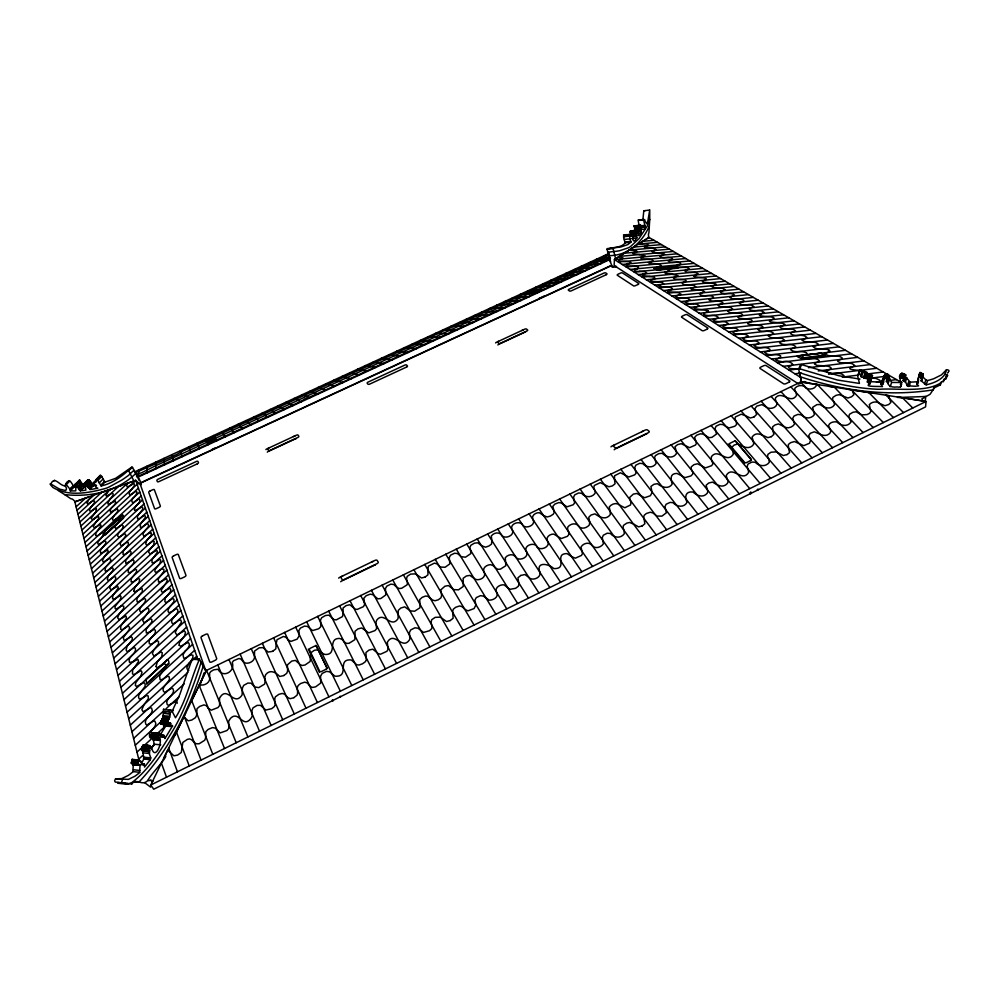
<?xml version="1.0" encoding="UTF-8"?>
<svg xmlns="http://www.w3.org/2000/svg" width="999" height="999" viewBox="0 0 999 999"><rect width="100%" height="100%" fill="white"/><g stroke="black" fill="none" stroke-linecap="round" stroke-linejoin="round"><path stroke-width="1.5" d="M151.224 748.825L154.158 744.205L152.997 737.749M141.533 763.81L144.393 764.272L144.53 767.07L150.35 759.677L150.749 757.891L149.45 754.02L149.763 749.987L149.063 751.573L142.407 750.923L141.421 749.799A1.723 1.136 -80.4 0 1 141.696 748.813C141.458 742.232 151.124 744.642 152.148 749.587C155.582 759.565 163.012 742.382 159.365 736.837C159.403 740.721 151.199 739.347 151.011 735.601C152.934 733.691 157.954 737.337 158.641 733.815C159.977 732.404 161.413 735.077 161.676 736.238C163.349 739.198 163.586 734.165 164.298 736.001A16.309 10.677 -80.9 0 1 164.785 737.911L164.897 738.611L172.515 725.998L171.766 725.162L170.167 726.46L163.574 725.886L163.511 723.626M147.153 472.902L147.19 466.058M633.441 236.288L636.688 236.001L636.363 233.279L630.831 233.916L630.381 231.194L636.7 230.095L638.861 235.801L641.333 232.829L640.684 228.821L634.877 229.37L634.203 225.762L638.199 225.924M641.183 227.347C650.649 226.249 640.172 233.791 640.834 225.237C638.723 224.163 640.172 228.209 640.684 228.821M105.12 535.127L123.589 518.069M636.688 236.001L636.375 236.588A10.902 4.196 84.7 0 0 636.85 237.637C633.378 244.555 632.367 239.435 633.091 235.989C629.894 235.926 619.717 230.27 625.312 242.807C620.916 248.414 611.725 246.815 607.067 249.488L610.651 261.863M629.033 234.365L630.893 242.183L627.809 244.605L620.816 246.99L607.255 248.614M644.592 211.351L643.793 210.777L642.919 219.643M607.842 252.173L615.022 251.423A312.25 119.967 80.3 0 0 620.004 250.612L628.396 247.777A84.927 33.304 83.6 0 0 630.406 246.653L639.01 238.649L647.215 226.149L649.737 219.405L649.75 209.79L647.951 220.604A46.741 17.994 84 0 1 646.877 223.826L643.756 219.418L643.893 221.204A2.16 0.824 84.6 0 0 643.993 221.691L645.242 226.823M163.237 724.287C178.946 724.188 166.096 723.089 160.377 723.551L163.024 717.032L163.486 709.29L171.678 710.451L175.487 717.781C186.751 699.974 191.396 677.047 199.488 659.265L205.719 671.091M144.206 764.085C142.72 766.245 141.846 762.162 140.822 761.313A3.309 2.185 -79.9 0 0 140.447 760.851L138.774 760.052L138.074 763.074L139.323 765.271L140.097 764.772L139.548 772.602A70.792 48.064 -81.2 0 1 134.927 776.211L128.371 779.395L115.584 778.783L114.598 780.719L115.172 782.017L124.788 783.141C125.712 785.002 129.47 783.253 131.481 782.891C149.525 769.168 161.401 749.15 173.114 730.119C181.893 715.259 188.199 699.113 194.118 682.954A505.844 432.667 89 0 0 199.588 667.032L201.111 662.337M132.879 759.715L132.093 759.365L131.443 763.361L138.574 764.21M156.006 666.445L157.318 662.05L161.776 656.568L162.25 652.797L160.889 651.91L156.681 654.557M145.467 680.019L167.645 659.627M146.628 684.203L168.906 663.698M88.749 487.949L89.648 487.999A11.638 6.818 42.3 0 1 89.947 489.21L93.619 485.477A11.613 6.831 42.3 0 0 93.319 484.278L92.994 483.703L88.362 487.737L86.638 485.289L90.335 481.58L88.162 479.707L83.679 483.991L84.69 486.126L85.277 485.576L85.889 490.109L82.617 490.584L80.295 490.721L78.784 489.248L82.892 485.239L79.995 480.344L74.338 485.227L75.899 486.151L75.737 490.896L70.267 490.921L70.317 489.535L67.433 486.076A2.31 1.349 42.5 0 0 67.133 485.639C63.624 484.115 69.343 478.583 70.842 481.955A2.31 1.349 42.5 0 1 71.141 482.392C73.089 484.69 73.214 487.762 76.374 487.337M65.709 484.378C64.073 486.238 68.119 488.136 65.684 490.571A50.037 29.346 43.4 0 1 61.563 489.547C59.403 490.397 43.844 477.972 52.91 487.462C68.244 496.765 88.799 493.044 105.569 488.436A90.697 54.071 44.1 0 0 108.991 487.062L121.641 480.144A337.25 197.702 49.8 0 0 128.396 475.462L133.966 470.217M905.506 375.462L904.332 380.681L904.495 379.145A1.611 1.286 12.6 0 0 903.596 378.796C894.879 374.263 906.543 389.185 897.314 386.938C892.831 387.462 888.598 387 887.437 382.392C882.904 379.495 891.77 383.104 888.81 375.574C887.287 371.541 886.375 379.957 887.549 381.606M179.208 645.167L179.296 642.819L184.453 636.063L185.489 632.33L184.353 630.844L176.835 634.952L175.225 632.479L177.148 628.408M133.741 591.033L135.015 587.262L139.111 582.355L139.61 579.145L138.424 578.496L133.404 581.855L131.131 581.918L131.169 578.921L136.488 571.915L136.538 569.867L135.327 569.318L130.394 572.539L128.322 572.452C126.711 567.544 134.59 565.559 133.991 560.801L133.067 559.84L125.812 563.511L125.624 560.551L130.894 553.846L131.081 551.923L130.057 551.123L125.225 554.333L123.014 554.433L123.177 551.386L128.421 544.705L128.197 542.37L126.398 542.519L121.316 545.891C117.108 542.744 126.161 538.349 125.724 534.64L124.775 533.653L120.592 536.326M141.209 484.702L140.484 482.942M162.762 712.212C178.222 708.079 164.385 722.464 168.169 724.15M885.589 395.154L888.66 395.641L889.36 398.364M138.386 476.935L138.824 469.905M420.117 604.52L419.88 607.829L414.585 611.238L410.339 610.876L404.72 606.855L400.774 608.041L398.251 610.426L398.064 618.618C390.846 629.258 384.016 610.464 376.648 620.279L375.949 622.714L376.635 628.683L375.012 630.581L368.731 632.866L361.738 627.946L358.054 628.858L355.045 631.218L354.857 639.66L349.126 643.269L346.541 643.431L344.093 641.783M152.909 732.729L159.678 733.204L152.31 732.654L151.349 735.027M135.464 685.277L135.639 682.866L140.871 676.036L142.008 672.19L140.959 670.629L135.015 674.125L133.529 674.625L132.48 673.838L132.63 670.117L138.586 661.438L137.912 659.303L132.792 661.85M643.818 219.443L638.274 220.067L638.398 221.853A2.16 0.824 84.6 0 0 638.498 222.34L639.235 225.412M115.584 778.783L121.653 778.646L128.222 775.461A70.579 48.177 -81 0 0 132.867 771.877L133.329 763.723M276.186 643.718L275.824 648.888L272.764 651.211M630.381 231.194L636.588 230.332M143.307 744.954L149.962 745.591L148.351 749.462A1.723 1.124 -80.6 0 0 148.077 750.449L148.714 750.324L143.381 749.799M151.336 533.291L151.149 535.239L146.703 540.609L145.742 543.843L146.478 544.905L147.652 544.755L152.909 541.133L154.258 541.446L153.546 545.192L149.076 550.549L148.626 552.31L150.2 553.896L152.098 552.872M636.488 230.082L636.326 233.254M648.663 238.299L648.438 234.053A10.827 4.121 84.7 0 0 648.938 232.73L649.737 219.405M800.386 383.541L801.036 377.697L614.447 259.54L624.25 253.247L669.355 249.151M630.644 233.554L636.188 232.829M131.88 763.511L132.792 764.66L133.054 763.748M904.332 380.681L902.784 380.307L905.756 382.417L907.292 385.814L915.184 386.238L918.581 385.864L916.82 384.103L918.63 379.408M916.82 384.103L918.268 379.495M924.987 402.485L925.861 396.491M447.852 333.641L450.874 331.793M140.921 762.749C146.191 759.427 142.158 754.944 143.207 750.574M64.91 485.651L69.48 480.619M630.406 232.467L635.951 231.83M68.631 481.968L69.368 481.206M788.948 370.042L799.762 368.793L837.362 380.02L859.452 383.441L857.654 375.811L860.189 369.805L862.786 370.916L861.175 376.723L870.504 379.545C868.343 383.604 863.386 383.928 872.09 375.274L870.991 380.132M862.612 371.016L860.963 376.486M624.3 235.19L629.882 234.54L623.451 235.002M152.335 738.136L152.385 736.45M170.579 723.726L167.932 723.501M90.422 481.618L92.045 484.016L92.994 483.703M887.786 374.613C883.316 370.017 881.38 388.798 884.739 376.511M870.604 378.471L871.415 379.707L869.829 383.991C862.749 387.162 879.944 386.176 882.504 386.625L882.129 386.113A15.222 12.225 13.1 0 1 881.243 384.565L882.666 379.508L883.715 379.87M881.056 384.091L882.666 379.508M862.587 372.24L871.028 375.124M170.08 709.802L169.518 712.674M630.831 233.916L631.193 236.251M83.679 484.115L88.162 479.707M87.612 480.057L87.5 480.994M204.021 672.926L199.7 686.226M799.425 372.639L803.983 374.138A467.232 434.84 -20.8 0 0 819.704 378.883C839.048 384.515 858.903 388.648 879.083 389.298C898.438 387.737 933.353 394.218 945.479 378.409L946.353 375.499M945.991 379.021L947.302 374.65M919.492 377.222L919.192 374.975A3.072 2.473 11.4 0 1 919.192 374.375L920.017 372.49L923.176 374.101L921.59 380.532L920.516 380.444L926.385 384.84A65.984 54.358 11.5 0 0 932.579 382.992C938.536 380.844 945.479 376.748 946.403 369.842C947.352 369.58 949.912 370.254 948.713 371.603M943.381 381.818L944.33 378.783M897.676 397.49L924.624 396.541A15.435 12.35 11.7 0 0 927.134 395.941L930.044 394.305L934.527 387.687L940.421 384.827L941.308 381.905M934.065 386.938L933.166 389.86C888.648 396.928 842.906 390.971 800.361 376.798M78.784 489.248L77.672 487.312L81.643 483.279M630.544 231.069L636.7 230.095M925.948 384.952L927.759 380.482A65.734 54.258 11.3 0 0 933.94 378.633L941.395 374.912L946.403 369.842M924.462 384.14L925.848 379.782L922.539 376.71M921.565 379.096L923.176 374.101M921.465 380.582L923.226 374.288M921.59 380.532L922.989 376.198M916.857 383.828C919.455 383.991 917.569 380.756 917.781 379.308A3.084 2.473 11.5 0 1 917.781 378.708C918.531 375.462 921.016 378.596 920.916 373.226M919.517 377.56L921.465 373.226M920.054 377.56L920.741 377.959L922.264 373.638M920.866 377.984L922.489 373.614M921.827 378.621L922.726 373.738M918.605 376.823L920.017 372.49M918.78 376.91L920.191 372.577M908.828 386.513C911.975 382.53 908.178 379.77 905.668 377.135M907.292 385.814L908.74 381.481M908.416 385.989L909.852 381.655M203.172 666.258C189.673 708.528 169.68 749.525 138.973 782.03L134.952 781.568M905.431 382.043L906.892 377.709M902.996 378.421C908.528 372.702 897.976 371.116 899.687 378.009M903.108 378.683L904.47 374.113M900.586 386.725L901.56 383.841M900.599 386.838L901.585 383.953M904.395 379.483L905.956 374.825A1.598 1.286 12.4 0 0 905.057 374.475L904.57 374.375M901.56 377.997L903.034 373.688M901.91 377.997L903.383 373.676M902.06 378.034L903.533 373.726M902.297 378.209L903.77 373.901M900.386 384.465L901.373 381.581M900.586 384.603L901.56 381.718M902.821 378.271L904.295 373.963M901.635 373.601L900.161 377.909L901.86 373.276M900.511 377.572L901.985 373.264M199.313 658.953L192.807 658.591L192.033 659.278L179.932 694.205L171.878 711.912M857.654 375.811L860.189 369.805M890.146 386.75L891.657 382.442L888.948 378.097M888.286 383.017L889.797 378.721M886.775 378.796L888.298 374.513M887.299 379.87L888.71 375.711M887.387 379.707L888.898 375.412M887.324 381.543L888.336 378.683M882.966 380.494L886.275 373.901L884.939 378.146L886.263 378.896M881.118 383.803L882.704 384.39L883.728 381.531M886.088 378.546L887.524 374.188M883.203 378.933L884.739 374.65M881.555 383.866L884.639 375.686M882.704 384.39L883.578 382.442L882.916 381.069L885.376 374.051M883.029 381.643L884.615 377.51M884.477 378.409L886.001 374.126M884.59 378.371L886.113 374.088M868.256 382.38L868.531 383.017L869.592 380.169M868.531 383.017L870.079 379.895M869.942 380.906L872.09 375.274M870.903 379.857L872.489 375.587M868.755 378.708L870.341 374.438M869.105 378.721L870.691 374.463M869.13 379.158L870.778 374.65M869.255 379.32L870.841 375.05M866.195 378.509L867.781 374.25M867.169 378.871L868.755 374.6M867.607 378.958L869.192 374.687M864.247 378.259L865.846 374.001M865.009 378.346L866.608 374.076M865.808 378.571L867.394 374.3M863.411 377.36L865.022 373.102M863.898 378.022L865.509 373.763M861.001 375.262L862.786 370.916M861.175 376.723L862.799 372.465M375.686 362.362C397.827 352.123 419.992 342.42 441.783 331.618M615.734 259.216L612.936 247.977M801.523 381.905L798.613 369.043L800.449 364.897L801.585 364.635L839.048 375.786L859.989 379.083M799.762 368.793L801.585 364.635M212.812 754.307L191.708 700.636L206.356 670.479L800.848 381.943L818.93 384.752M174.813 735.489L185.527 713.361M163.736 758.316L167.62 750.311L170.28 752.422M800.848 381.943L926.036 401.448L925.586 406.88L153.721 789.222L150.774 785.002L206.356 670.479M649.25 226.049C642.482 242.42 627.285 256.069 608.841 255.607M871.64 376.423L872.564 375.861M314.385 392.657L298.189 400.199M86.813 485.776L90.622 481.755M165.921 725.636L160.19 735.027M644.555 219.655L638.324 220.092M122.452 779.557L121.553 782.592L124.788 783.141M104.42 556.743L102.46 560.327L103.247 562.137L109.74 558.416L110.839 559.752L110.277 561.825L105.657 567.282L104.995 570.479L105.794 571.316L107.03 570.978L112.075 567.619L113.124 568.456L112.862 570.466L108.354 575.911L107.318 579.233L107.992 580.319L109.103 580.207L114.348 576.623L115.622 577.035C116.821 581.843 109.803 583.691 109.765 588.286L111.164 589.76L117.72 586.263L118.282 588.024L112.787 595.716L112.575 598.863L114.835 598.925L120.23 595.579L121.129 596.828L120.042 600.124L115.222 606.218L115.022 608.241L116.034 609.228L121.591 605.794L123.726 606.181L123.739 608.291L118.968 614.335L117.607 617.832L119.143 619.53L126.024 616.033L126.498 618.044L120.842 626.011L120.629 629.233L122.128 629.782L128.384 625.948L129.62 627.559L129.021 629.907L123.239 637.699L124.238 640.609L131.131 636.725L132.293 637.749L132.068 640.097L127.173 646.153L126.099 650.012L126.873 651.36L128.122 651.323L133.878 647.539L135.315 648.151C137.175 654.02 126.923 656.48 129.583 662.462L132.742 661.875M653.97 268.481L674.275 266.383L677.185 267.832L657.005 269.855L653.97 268.544L675.062 266.433M93.556 495.242L88.674 499.8L87.05 503.246L87.85 504.095L92.532 500.998L94.505 501.036L94.455 502.659L91.234 506.755M165.697 755.744C167.37 758.266 139.473 786.001 150.936 779.819A5.607 3.634 -79.8 0 0 151.099 780.731L151.836 781.693L153.022 781.018A7.855 5.107 -79.8 0 0 153.272 780.781M205.644 670.341L140.297 484.415L135.739 480.357L127.61 483.216L126.561 485.289L127.323 487.125L134.066 483.466L134.54 485.389L131.668 489.248M292.133 405.294L173.189 460.127M138.961 595.716L136.888 598.588L137.075 601.735L139.273 601.598L144.568 598.301L145.629 599.5C146.116 603.783 136.176 608.566 140.959 612.2L146.528 608.603L148.077 608.254L148.851 609.153L148.814 611.238L142.607 620.379L144.043 622.714L150.749 618.743L151.91 619.742L151.748 621.99L146.041 629.47L146.341 632.991L149.775 631.992M91.209 506.793L89.361 510.014L90.335 511.525L95.467 508.366L96.404 508.653L95.654 512.062L91.159 518.369L92.457 519.767L94.318 518.631M232.18 430.532L223.801 434.465M175.499 622.652L173.376 623.701L172.215 623.388L171.566 621.703L172.003 619.642L176.86 613.686L177.897 611.525L177.547 609.315L176.024 608.841L172.14 611.463M144.106 704.52L141.87 709.552L143.119 711.812L150.137 707.854L151.548 708.041L152.285 710.601C151.349 715.234 145.891 717.27 145.305 722.065L145.804 724.275L147.028 725.012L153.022 721.29L154.857 721.141L155.782 723.351C155.669 728.858 147.315 731.618 149.9 737.612L151.336 738.024M300.649 401.511L304.295 399.35M945.479 378.409L947.739 375.337L945.091 374.2M495.654 311.451C518.081 300.999 540.621 291.283 562.487 280.344M947.527 373.102L948.388 372.028M158.966 738.748L157.655 736.7L157.979 735.626M295.991 399.2L375.674 362.462M188.986 663.373L186.801 667.906L187.787 670.317L188.786 670.479M90.01 489.61L97.802 488.236L95.642 486.95L95.966 485.277L92.907 483.891L93.332 482.942L95.779 482.305L96.766 478.783L101.161 485.964C113.012 483.341 123.164 475.536 131.681 467.22L132.505 467.345L139.261 480.556M141.121 691.608L138.736 695.179L138.561 697.314L139.286 698.925L142.258 698.313M133.367 497.889C130.432 499.662 131.943 505.044 135.115 501.473M170.442 606.056L168.119 609.49L168.069 611.425L168.931 612.749L172.053 611.538M170.454 606.031L173.876 601.71L174.026 599.437L172.777 598.488L167.195 602.097L165.797 602.472L164.81 601.548L165.347 597.964L170.292 592.032L170.841 589.76L169.917 588.249L165.784 590.421M161.9 672.552L159.603 675.923L160.065 679.707L162.712 679.432L167.245 676.373L169.031 676.548L169.518 679.045C168.544 682.916 159.44 688.711 164.635 692.432L171.241 688.436L172.765 688.486L173.639 690.734C173.014 695.479 167.545 697.489 166.733 702.16L167.145 704.407L168.344 705.331L171.304 703.895M447.852 333.703L439.498 337.375M142.632 745.391L149.688 746.003M114.236 515.509L112.487 518.631L112.712 519.992L113.574 520.467L115.896 519.168M185.29 651.098L182.954 654.77L183.741 658.204L185.639 658.154L190.697 654.807L192.994 655.319L192.72 658.753L189.061 663.299M111.588 488.873L108.704 490.659M118.357 522.177L120.604 517.569L119.793 516.733L115.946 519.13M139.298 513.648L137.45 516.171L137.662 518.893L139.773 518.531L143.456 515.871L144.992 515.584L145.517 517.182L140.384 524.325L140.335 527.222L141.421 527.509L146.378 524.138L147.815 523.751L148.626 525.037L148.089 527.035L145.017 530.619M144.156 704.457L148.414 698.588L148.152 695.941L146.491 695.504L142.295 698.289M177.21 628.346L181.493 622.14L180.769 620.054L179.008 620.217L175.549 622.614M133.416 497.839L136.214 494.68L137.075 492.17L135.652 491.421L132.268 493.768M109.94 499.275L107.78 503.246L108.304 504.358L111.051 503.209M95.929 522.165L98.764 518.543L98.539 516.271L94.343 518.618M314.398 392.644L544.979 286.413M144.942 530.681L142.857 533.953L143.868 536.313L150.225 532.529L151.336 533.291M300.599 401.586L292.145 405.294M141.146 691.57L145.08 686.413L145.117 683.803L144.106 682.717L140.921 684.115M104.445 556.705L108.154 551.648L107.755 549.925L103.109 552.422M295.929 399.275L222.74 432.892M114.261 515.484L117.195 512.15L118.007 510.227L117.37 508.878L110.452 512.075C108.654 507.492 117.17 505.506 115.372 500.949L111.089 503.184M161.95 672.502L165.896 667.195L165.859 664.909L164.798 663.786L161.551 665.197M139.336 513.623L142.72 509.278L142.645 507.517L141.833 506.98L139.173 508.366M118.294 522.24C117.208 523.663 113.137 526.948 115.872 528.596L121.616 525.099L123.277 525.973C123.102 530.107 117.882 531.693 117.507 535.764L118.806 537.237L120.567 536.338M139.011 595.666L142.407 591.508L142.045 588.236L134.628 591.97L133.766 591.083M185.377 651.011C187.35 648.913 191.209 645.366 188.411 642.494L184.827 643.843M108.679 490.684L105.931 495.392L106.668 496.328L109.628 494.655M131.606 489.31L129.52 491.895L129.158 493.968L130.107 494.842L132.218 493.806M95.916 522.19L93.294 526.411L94.343 527.884L96.266 526.923M131.681 467.22L115.597 478.321L104.833 482.217C104.021 480.232 99.438 472.165 100.375 477.047M298.102 400.337L256.993 419.155M109.977 499.238L113.112 495.242L113.037 493.568L112.15 493.106L109.678 494.617M135.664 473.526C117.42 491.745 89.623 497.49 64.635 494.567L58.317 490.621M232.193 430.519L256.843 419.168M128.022 471.004L132.505 467.345M100.687 485.264L104.358 481.53M101.161 485.964L104.833 482.217M99.251 482.892L102.934 479.158M95.892 479.782L100.449 475.062M88.362 487.737L92.045 484.016M96.041 479.857L99.725 476.123M93.332 482.942L97.602 479.283M93.369 483.079L97.19 479.17M89.498 487.624L97.053 479.358M94.268 483.029L97.615 479.707M98.189 480.069L101.873 476.336M90.297 481.331L86.638 485.289M87.213 486.026L90.847 482.192M87.275 486.538L90.959 482.817M79.171 489.048L82.892 485.239M84.003 484.04L88.424 479.857M78.921 489.535L82.48 485.539M83.816 484.702L88.724 479.77M90.247 481.243C87.35 488.499 81.906 482.679 88.861 479.982M85.764 483.953L89.373 480.182M85.852 484.24L89.535 480.519M85.914 484.29L89.773 480.656M80.245 490.621L83.928 486.913L82.605 485.826M80.295 490.721L85.04 486.95M86.314 484.815L89.96 480.869M77.76 487.287L81.294 482.967M77.847 486.85L81.543 483.154M70.317 489.535L74.013 485.851M77.597 486.675L76.336 484.128L79.995 480.344M70.267 490.921L73.963 487.225M76.786 485.414L80.482 481.718M69.605 489.36L73.414 485.639M70.155 489.335L73.851 485.651M74.775 484.615L79.733 480.382M74.363 485.314L79.458 480.157L78.521 481.043M65.909 484.865L68.694 482.105M50.899 483.841C54.758 475.437 59.703 486.201 65.272 485.864M164.498 725.224L163.574 725.886M609.078 255.107L493.056 308.341M76.099 506.83L85.652 498.014M76.973 510.364L93.519 495.104M77.934 514.223L101.598 492.407M78.909 518.131L110.052 489.41M79.883 522.077L118.581 486.413L121.428 485.402M80.869 526.061L127.61 483.216M81.868 530.094L135.764 480.432M82.892 534.19L137.088 484.253M83.916 538.311L138.424 488.099M84.952 542.494L139.773 491.983M85.989 546.715L141.134 495.929M87.063 550.998L142.52 499.912M88.224 555.332L144.018 503.946M89.311 559.677L145.429 508.004M90.41 564.11L146.865 512.137M91.521 568.606L148.314 516.321M92.657 573.151L149.788 520.566M93.794 577.759L151.274 524.862M94.955 582.405L152.785 529.195M96.066 586.888L154.233 533.379M97.228 591.583L155.757 537.749M98.414 596.341L157.293 542.195M99.6 601.148L158.841 546.678M100.812 606.018L160.427 551.211M102.035 610.951L162.013 555.806M103.259 615.908L163.611 560.427M104.558 621.091L165.297 565.272M105.819 626.161L166.933 569.992M107.105 631.343L168.619 574.825M108.404 636.6L170.317 579.72M109.728 641.907L172.028 584.677M111.064 647.302L173.776 589.71M112.425 652.759L175.537 594.792M113.749 658.104L177.273 599.775M115.16 663.773L179.108 605.069M116.583 669.542L180.969 610.451M118.032 675.386L182.867 615.896M119.505 681.293L184.778 621.415M120.991 687.3L186.713 627.01M122.49 693.331L188.661 632.629M123.951 699.662L190.597 638.548M148.102 682.192L168.144 663.798A1.523 0.687 -50 0 0 168.906 662.125L168.194 659.839A1.523 0.687 -50 0 0 166.883 660.102L146.816 678.521A1.523 0.687 -50.4 0 0 145.916 680.257L146.578 682.604A1.523 0.687 -50.4 0 0 147.777 682.492M125.499 705.918L192.62 644.38M127.073 712.237L194.668 650.274M128.671 718.643L196.741 656.256M130.282 725.149L187.824 672.414M131.918 731.768L184.203 683.853M133.591 738.448L162.874 711.613M166.159 708.616L179.158 696.703M135.265 745.229L162.762 720.054M171.828 711.75L173.389 710.326M136.975 752.122L142.02 747.502M144.967 744.792L152.497 737.911M158.167 732.717L164.673 726.76M138.724 759.128L142.445 755.719M150.287 748.538L154.633 744.567M148.102 780.144L147.952 780.269A16.583 10.877 -79.9 0 1 146.179 781.855C141.633 785.264 135.889 778.071 131.768 784.015L129.021 783.716M639.61 225.549L634.09 226.361M787.05 454.645L789.585 452.535L788.511 448.039M520.779 575.449L517.932 577.797L518.968 584.39L518.256 586.326L515.621 588.311L509.877 589.335L504.083 584.865C499.887 584.29 493.931 587.961 496.765 592.644M642.232 525.911L644.867 523.763L643.706 517.057L644.243 515.272L646.353 513.511L650.224 512.237L652.984 512.986L656.88 516.071L661.975 516.121L666.37 512.762L664.972 506.618L666.133 504.245L670.092 502.385L673.164 502.747C676.735 506.98 684.29 507.867 687.012 502.31C684.702 497.352 685.052 491.058 692.869 491.995C696.965 495.541 702.934 498.389 707.304 493.156L707.816 491.346L706.118 485.239L708.741 483.004L712.512 482.092C717.007 484.752 722.502 488.748 727.309 483.528L728.171 481.768L726.186 475.611C732.554 464.51 742.132 483.391 748.738 472.202L747.165 466.333L748.064 464.036L751.922 462.05L755.157 462.25C759.003 466.171 765.571 467.27 769.255 462.375L768.943 459.34M160.377 723.551L161.376 723.526M450.262 620.541L453.109 618.269L452.684 611.038L453.409 609.128L455.694 607.267L459.652 605.956L462.312 606.805L464.647 609.14M135.19 501.411L138.711 499.025L139.798 499.5C140.709 503.933 134.016 505.669 134.44 510.002M165.722 590.471L162.899 592.195L161.676 591.795L161.226 590.134L166.259 582.742L167.233 580.544L166.608 578.683L161.488 581.381M425.149 577.035L427.947 574.85L427.897 570.129M293.943 697.589L297.04 695.192C298.763 692.07 295.941 688.461 298.189 685.476L300.662 683.503L304.77 682.142L307.355 683.054L310.577 686.675L312.575 687.437L315.622 686.85L320.704 683.091L320.592 676.061L322.24 673.376L326.573 671.34L329.533 671.815L334.89 676.148C350.587 677.509 336.014 658.441 351.348 659.989L356.755 664.785L359.103 665.009L362.625 663.736L365.447 661.638L366.346 659.577L365.921 652.572L368.993 650.087L372.814 649.175L378.296 653.696L380.482 654.233L386.9 651.311L388.074 649.35L387.312 642.307C394.393 630.057 402.472 651.573 409.84 639.21L409.403 632.517L410.714 629.944L414.835 627.834L417.932 628.171L423.514 632.429L429.395 630.769L431.593 628.783L432.117 626.798L431.044 622.19L431.768 619.68L435.177 617.357L440.259 617.145L446.528 621.515L450.212 620.566M149.813 631.967L154.345 629.27L155.407 630.506C156.306 635.913 147.315 638.249 149.4 643.818L151.723 644.118L157.155 640.709L158.516 641.483L158.529 643.918L153.734 650.112L152.372 653.521L153.896 655.981L156.656 654.582M171.353 703.858L176.224 701.248L177.372 703.171M139.111 508.404L135.489 510.664L134.528 509.952M96.316 526.885L100.35 524.438L101.061 525.661L96.054 532.779L95.642 535.551L97.602 535.751L102.585 532.479L103.484 533.416L102.398 536.538L98.027 541.945L97.802 543.743L98.789 544.467L103.871 541.221L105.794 541.458L105.782 543.306L100.412 550.312L100.574 553.096L103.084 552.435M152.16 552.822L156.88 550.324L157.48 552.047L152.048 559.665L152.023 562.687L154.395 562.587L159.815 559.203L160.789 560.377L159.79 563.586L155.032 569.617L154.895 571.59L155.994 572.489L161.626 568.993L163.848 569.28L163.961 571.316L158.254 578.933L158.554 582.067L161.426 581.43M140.759 684.228L136.551 686.613L135.377 685.414M161.351 665.346L157.38 667.707L155.931 666.57M184.74 643.93L181.006 646.291L179.133 645.279M638.423 244.168L639.323 243.581M83.941 483.716L85.165 483.691M900.986 382.192L648.938 237.412L614.447 259.54L614.123 265.534L798.913 384.165M641.533 242.17L648.938 237.412M628.209 250.699L634.914 246.416M208.242 440.134L208.978 441.945L214.448 439.747M142.407 750.923L149.138 751.523L148.714 750.324M753.908 417.12L756.643 414.385L754.894 408.691L756.755 406.168L761.887 404.62L766.433 407.093M208.379 440.059L212.3 438.236M868.93 382.804L869.829 383.991M771.24 436.775L773.9 434.39L772.764 430.319M150.774 785.002L926.036 401.448L897.314 396.978M342.732 575.936L342.195 576.198A1.923 0.999 -24.2 0 0 341.146 577.822L342.095 579.47A1.923 0.999 -24.2 0 0 344.318 579.445L376.985 563.686A1.911 0.999 -23.4 0 0 378.184 562.025L377.172 560.427A1.911 0.987 -23.4 0 0 375.062 560.352L339.535 577.447A2.847 2.423 -30.5 0 0 338.673 578.134M786.9 454.595L783.328 455.532L776.161 451.885L770.991 452.222L767.894 454.358L767.569 456.593L768.918 459.29M283.828 675.474L286.688 673.401L287.625 670.941L287.4 664.859L291.795 661.063L295.429 660.389L300.299 664.735L302.197 665.471L305.057 664.997L310.165 661.45L310.864 652.747L314.323 650.312L317.894 649.712L321.865 653.021M771.116 436.713L767.956 437.637C762.949 435.789 756.505 430.557 752.047 437.125L753.346 441.333M283.878 675.574L279.72 676.485C275.999 672.564 270.267 668.905 265.722 674.587L264.785 677.185L265.272 680.369M184.877 449.9L176.998 454.345L136.114 472.377M615.009 444.63L614.373 444.942A1.861 0.937 -17.1 0 0 613.648 446.366L615.109 447.689A1.873 0.937 -17 0 0 617.507 447.577L648.251 432.742A1.873 0.937 -16.3 0 0 649.113 431.306L647.564 430.02A1.861 0.924 -16.3 0 0 645.304 430.032L611.763 446.178A2.76 2.285 -46.8 0 0 610.951 446.853M425.075 577.072L421.528 577.971L415.522 573.876L410.614 574.1L407.267 576.311L406.518 578.696L407.505 583.016L407.018 584.902L401.635 588.286L399.2 588.511L396.903 587.424M753.783 417.082L750.286 417.982L745.366 415.646M921.752 401.099L922.352 399.513A5.22 4.146 12.2 0 0 921.865 398.838L924.175 397.864L924.412 396.591M641.683 431.73L642.407 431.393A2.76 2.26 -48.2 0 1 643.381 431.181M134.565 471.865L609.278 253.346M184.915 449.9L189.261 448.364M441.82 331.606C459.265 324.463 476.073 315.984 493.007 308.354M529.008 292.37C521.103 297.227 551.573 286.426 529.557 292.12M450.911 331.78C466.208 325.749 480.981 317.969 495.679 311.463M610.539 258.192C595.279 265.784 578.945 273.439 562.499 280.332M212 449.438L215.534 447.802M538.723 298.564L544.205 296.041M610.689 265.697L144.605 480.931A9.778 4.071 -25.9 0 0 141.309 482.792M141.034 482.867L611.775 265.472L609.415 259.765L138.212 477.023L141.034 482.867L138.087 483.878M371.491 562.025L372.09 561.75A2.835 2.41 -32.6 0 1 373.139 561.55M521.678 330.569L522.302 330.282A2.31 2.01 -50.1 0 1 523.126 330.132M293.431 436.575L293.943 436.351A2.36 2.123 -30.4 0 1 294.83 436.201M78.484 481.168L78.397 481.83M800.661 373.301L799.475 374.325L800.286 375.174M138.649 781.655L134.74 781.855M304.333 399.338C333.654 386.7 362.237 372.864 391.084 359.69M797.165 356.044L821.378 353.134M801.161 358.491L825.649 355.756M272.777 651.323L268.194 652.06L263.062 647.639L259.228 647.802L254.52 651.086L254.52 656.056M212.7 438.062L214.31 439.46L213.361 437.874M656.842 270.192L677.946 268.144M136.214 474.413L141.521 472.777L155.694 465.721M520.779 575.436L524.937 574.55L528.908 577.459M136.526 476.723C149.051 472.052 160.802 465.372 173.177 460.127M126.386 483.653L127.21 483.366M122.44 782.966L121.166 782.704M109.728 489.535L99.788 493.044M139.298 761.45L74.863 501.835L135.739 480.357L197.964 659.79M74.863 501.835L88.049 497.19M783.066 341.134L784.59 340.297C780.531 335.09 772.414 340.684 768.169 335.739L773.513 333.866L773.401 333.142C769.18 329.483 763.261 332.817 758.678 330.282L757.841 329.22L762.324 327.934L763.136 327.435L762.712 326.636C761.313 324.288 740.309 325.462 750.349 322.015C757.467 318.669 740.634 318.968 738.686 318.057L737.637 316.97L741.995 315.622L742.519 314.523C738.199 310.901 731.743 314.96 727.547 311.188L732.766 308.928C728.97 305.107 722.776 308.803 718.468 305.881L718.006 304.97L722.414 303.821L722.876 302.647C718.843 299.663 713.486 302.572 709.29 300.15L708.915 299.263L713.186 298.102L713.473 296.978C709.365 293.756 703.021 297.839 699.375 293.856L704.545 291.671L701.473 290.259L691.408 289.285L690.746 288.386L695.816 286.85L693.98 285.314L689.56 284.79M878.208 382.043L880.057 381.156L879.857 380.219L875.948 378.396L871.64 378.109M804.083 355.207L802.384 355.831C804.482 361.613 815.209 355.969 819.255 360.714L818.531 362L814.647 363.074L814.535 364.086L817.02 365.434L823.925 365.796M608.741 257.305L599.637 261.226M793.98 348.002L795.866 347.153L795.379 346.303C790.871 342.794 784.789 346.129 780.107 343.281L779.545 342.232L783.029 341.146M736.288 330.956L738.261 330.032C734.253 325.274 726.835 330.244 722.602 325.936L727.996 323.963L727.796 323.139C723.513 319.717 717.369 323.401 713.149 319.955L718.244 317.844L718.144 317.183C714.01 313.649 708.116 317.145 703.746 314.323L703.845 313.012L708.541 311.576L707.829 310.627M654.008 279.021L655.257 278.521L654.045 277.148L649.338 276.461M423.239 344.83L391.146 359.677M642.132 525.961L638.573 526.873L633.691 524.138M120.492 782.729L118.157 783.266L118.057 782.379M293.906 697.739L290.147 698.676L287.762 697.564L284.403 694.068L282.205 693.443L278.908 694.317L275.387 696.852C273.489 699.962 276.536 703.521 274.363 706.555L271.703 708.653L265.846 710.064L260.489 705.319L257.068 705.394L253.022 707.866L251.923 710.626L252.297 715.634L251.523 717.644C242.794 730.032 239.148 709.565 230.494 718.381L228.671 721.116L228.771 728.496L226.873 730.569L220.155 732.916L215.26 728.134L212.5 727.584L208.129 729.407L205.782 731.693L205.582 738.211L204.67 740.284L199.138 743.768L196.316 743.793L194.281 742.494M439.473 337.375L423.264 344.817M545.004 286.413L553.284 282.754M122.715 515.259L105.569 530.719C104.046 531.206 104.545 535.214 106.144 533.541L122.865 518.156C124.326 517.482 123.364 513.736 121.928 515.721L104.52 531.505L104.383 532.554M651.785 261.688L653.096 260.589L651.336 259.665L641.271 258.753L640.634 257.48L645.304 255.981L639.61 254.545M804.158 355.194L807.379 354.096L806.443 352.834M829.133 369.605C835.251 368.394 826.398 364.897 823.988 365.809M829.083 369.618L826.385 370.404C828.471 376.236 839.023 370.891 843.393 375.112L844.143 376.148L842.207 377.098L858.266 375.1M659.602 266.633L661.4 265.996L661.063 265.334C657.267 262.65 651.997 265.771 648.413 262.774L651.76 261.701M793.93 348.014L790.496 349.088L791.183 350.187C795.766 353.234 801.61 350.187 806.293 352.822M189.36 448.351L222.652 432.892M621.628 258.916L623.314 258.167L619.08 256.543M686.413 269.917L684.515 270.679L686.937 272.165L695.279 272.49L698.176 273.826L693.543 276.149C695.167 277.834 711.85 277.31 704.532 280.22C695.916 283.491 715.659 281.606 716.308 284.665L711.325 286.301L714.148 287.974L722.489 288.274L725.311 289.797L720.329 291.483L720.541 292.345C724.725 295.204 730.419 291.77 734.477 295.017L729.794 297.527C733.865 300.724 739.61 297.365 743.805 300.399L743.481 301.611L739.06 302.959C742.969 307.205 750.212 302.485 753.97 306.78L749.437 308.179L749.462 309.465C753.92 312.2 759.802 308.828 763.998 312.3L759.302 315.01C759.715 317.158 780.132 315.846 772.077 319.63C761.962 323.376 784.227 321.403 785.002 324.837L779.832 326.76L780.694 327.822C785.339 330.357 791.495 326.923 795.629 330.919L790.521 332.929L790.908 333.953C795.604 337.287 802.047 333.366 806.58 337.175L806.817 337.912L801.96 340.172C806.518 343.906 813.061 340.072 817.769 343.631L818.393 344.518L817.644 345.08L813.086 346.703C817.369 351.086 824.088 347.34 828.983 350.149M637.162 268.756C643.231 264.972 626.573 267.345 626.073 264.947L626.311 264.498C642.931 260.377 608.716 262.437 621.465 258.941M54.645 480.194L53.746 480.969M686.575 269.892L689.447 269.031L686.925 267.507L678.621 267.145L676.136 265.647L680.494 264.523L680.644 263.411C676.835 260.851 671.565 263.936 668.056 260.876L672.152 259.678L672.552 258.704C668.743 255.994 663.461 259.203 659.777 256.256L664.61 254.121C660.938 251.273 655.868 254.258 652.11 251.711L656.293 249.837L653.134 248.264L645.004 247.627L643.993 246.641L648.888 245.192L646.278 243.806L642.157 243.744M736.188 330.969L732.841 331.98L733.616 333.067C738.199 335.701 744.417 332.093 748.438 336.213L743.106 338.274L743.343 339.285C747.989 342.694 754.495 338.761 758.965 342.632L759.09 343.381L754.008 345.716C758.516 349.513 765.122 345.529 769.73 349.25L770.204 350.149L769.355 350.711L764.635 352.347C768.793 356.855 775.599 352.959 780.406 355.869M653.945 279.033L650.337 280.332L651.922 281.331L657.979 281.693M659.552 266.646L656.293 267.582L658.066 268.843L662.325 269.268M637.075 268.768C630.706 268.868 636.538 272.427 639.722 271.428M96.491 485.452L93.681 485.889M603.858 255.831L608.803 254.92M596.328 259.303L610.114 257.255M588.761 262.787L609.253 259.84M189.947 450.162L223.751 434.465M581.181 266.283L601.323 263.499M573.588 269.767L593.406 267.145M565.996 273.264L585.464 270.804M871.365 378.084L883.603 376.548M876.485 382.13L881.83 381.456M891.046 380.294L896.465 379.608M828.583 374.2L876.735 368.269M883.228 371.99L865.721 374.175L867.557 373.326L866.995 372.365C864.16 369.505 839.709 370.604 854.482 366.096L854.782 365.609C850.374 360.664 842.831 365.047 837.799 361.426L837.637 360.364L841.445 359.265L842.269 358.042C837.424 353.409 829.545 358.466 824.949 353.584L830.157 351.286L829.12 350.162M643.793 210.777L649.238 210.102M794.879 373.801L800.998 373.052M818.268 370.941L870.316 364.573M558.379 276.773L577.522 274.475M783.091 366.333L857.741 357.355M808.441 367.682L863.985 360.939M640.634 220.354L644.792 220.005L642.057 220.329M777.309 362.674L851.585 353.821M634.178 225.936L640.446 225.112M634.19 226.074L639.71 225.424M636.713 226.336L639.472 226.011M640.671 225.836L644.78 225.349M640.434 226.161L644.555 225.674M640.471 226.398L644.592 225.911M634.552 227.56L640.059 226.91M634.852 228.946L640.371 228.296M634.852 229.221L640.384 228.734M765.758 355.432L839.272 346.815M771.59 359.053L845.479 350.312M630.419 231.381L637 230.682M635.864 231.244L630.332 231.893L635.876 231.331M636.738 231.381L641.183 230.856M630.431 232.23L635.976 231.668M636.8 231.431L640.933 230.956M637.137 231.618L641.271 231.144M630.444 232.73L635.988 232.093M630.519 232.842L636.088 232.292M630.519 233.179L636.063 232.542L630.544 233.279M630.631 233.778L636.176 233.142M637.175 233.204L641.333 232.829M636.288 233.591L630.756 234.228L636.338 233.704M754.72 348.451L827.497 340.047M760.227 351.935L833.366 343.419M189.872 450.162L155.719 465.721M631.031 234.74L636.563 234.103M629.657 235.552L632.429 235.227M629.57 235.627L632.492 235.364M629.732 235.914L632.916 235.514M623.538 236.788L633.066 235.652M630.357 236.189L636.738 235.627M633.553 236.226L636.326 235.901M633.478 236.551L636.251 236.239M624.525 239.46L630.107 238.823M631.493 238.586L637.025 237.962M550.736 280.294L569.542 278.147M743.93 341.608L815.983 333.429M749.287 345.005L821.702 336.725M625.149 242.033L630.731 241.396M625.312 242.807L630.893 242.183M733.403 334.94L804.732 326.973M738.623 338.249L810.314 330.182M606.992 249.213L612.674 248.576M723.451 328.646L794.105 320.866M728.483 331.818L799.475 323.951M918.593 381.68L910.264 382.18M131.706 784.028L131.481 782.891M713.573 322.377L783.541 314.797M718.481 325.487L788.785 317.807M542.981 283.866L561.438 281.893M703.933 316.283L773.238 308.878M708.728 319.305L778.358 311.825M694.442 310.264L763.074 303.047M699.238 313.299L768.219 305.994M611.663 265.347L612.087 266.845L616.346 266.408M616.508 266.621L612.087 266.845M685.277 304.458L753.271 297.415M689.847 307.355L758.166 300.224M671.877 295.966L738.923 289.173M676.298 298.776L743.668 291.895M680.769 301.598L748.438 294.63M535.377 287.375L553.483 285.564M663.336 290.572L729.782 283.916M667.519 293.207L734.265 286.488M654.72 285.102L720.554 278.609M659.015 287.824L725.149 281.256M642.157 277.148L707.092 270.879M646.303 279.77L711.525 273.426M650.486 282.43L716.021 276.011M634.078 271.965L698.413 265.834M638.099 274.575L702.734 268.381M622.227 264.46L685.701 258.529M626.123 266.933L689.884 260.939M630.082 269.43L694.118 263.374M619.318 256.406L673.376 251.461M614.522 259.578L677.434 253.783M618.356 262.013L681.555 256.156M527.684 290.909L545.454 289.26M633.878 247.078L661.438 244.605M665.384 246.865L629.083 250.15L636.226 250.699L637.087 251.498L632.617 252.909L632.929 253.584L639.56 254.545M642.869 241.308L653.983 240.322M638.286 244.081L657.554 242.37M519.98 294.455L537.412 292.969M512.275 298.002L529.358 296.691M504.52 301.573L521.266 300.424M496.79 305.132L513.174 304.146M489.398 308.529L505.457 307.704M481.755 312.05L497.465 311.388M689.535 284.79C685.801 286.263 677.809 282.48 685.289 282.03C689.922 278.709 675.911 279.907 674.15 278.733L673.289 277.797L678.059 275.712L672.102 274.263M630.669 230.757L631.468 231.331M649.263 276.461L642.17 275.462L642.394 274.338L646.877 273.114L644.767 271.616L639.81 271.416M672.052 274.263L665.434 273.564L664.81 272.302L669.58 270.854L666.783 269.355L662.537 269.268M474.075 315.584L489.435 315.097M902.072 382.517L891.657 382.442M797.539 369.006L790.359 368.544L788.611 367.632L788.461 366.183C798.85 365.197 787.175 359.715 782.692 361.813C767.856 359.278 782.329 359.228 780.544 355.881M693.256 303.634L689.123 303.696L685.002 302.185L689.972 299.613C685.963 296.303 680.232 299.75 676.073 296.828L675.998 295.979L681.168 294.268L678.433 292.707L667.969 291.646L667.357 290.709L671.902 289.535L672.552 289.048L671.915 288.249C667.844 285.514 662.175 288.986 658.491 285.502L663.673 283.803L662.125 282.255L658.041 281.681M466.396 319.118L481.406 318.793M642.02 243.744L639.248 243.644M458.703 322.665L473.376 322.502M451.011 326.211L465.322 326.211M693.318 303.634L697.414 304.258L699.238 305.869L693.83 307.692L694.904 308.741L707.791 310.602M443.344 329.732L457.317 329.907M435.414 333.391L449.013 333.728M882.192 382.267L869.267 381.581M427.734 336.925L440.984 337.437M419.967 340.497L432.867 341.171M192.033 659.278L198.539 659.627M798.501 369.006L799.887 369.093M412.2 344.068L424.737 344.917M169.043 710.239L171.678 710.451M163.699 713.074L170.305 713.598M163.736 713.423L170.33 713.948M162.912 715.684L169.505 716.208M163.062 716.583L169.668 717.12M163.024 717.032L169.618 717.569M162.662 717.707L169.256 718.244M162.362 718.506L168.968 719.043M162.125 718.768L168.719 719.317M404.42 347.652L416.595 348.676M161.813 719.817L168.406 720.366M161.626 720.229L168.219 720.779M160.839 720.953L167.445 721.503M160.664 721.241L167.258 721.79M160.727 721.453L167.52 722.152M160.951 721.827L167.545 722.377M160.889 722.04L167.495 722.589M167.857 722.801L170.504 723.026M167.969 723.101L170.604 723.313M160.402 723.001L167.008 723.551M165.772 723.751L168.731 724.013M160.514 723.825L167.12 724.387M169.88 725.774L172.515 725.998M167.233 725.749L172.515 726.198M152.21 732.729L158.841 733.328M153.809 733.004L160.152 733.603M153.746 733.204L160.364 733.79M152.01 733.216L158.641 733.815L151.586 733.391M159.915 734.964L163.873 735.314M160.127 735.127L164.098 735.476M151.224 734.477L157.842 735.202M159.715 735.364L163.686 735.714M150.999 735.351L157.63 735.951M160.727 736.8L163.374 737.037M151.236 736.55L158.154 737.225M152.298 736.825L154.957 737.062M152.11 737.986L159.053 738.523M152.835 739.834L159.465 740.446M154.158 744.205L160.789 744.829M142.32 746.565L148.976 747.202M142.12 746.84L148.776 747.489M142.058 746.99L148.714 747.627M142.045 747.314L148.701 747.964M141.783 747.789L148.451 748.426M141.796 748.051L148.451 748.688M141.895 748.338L148.551 748.975M148.077 750.449L141.421 749.799L148.339 750.649M142.732 752.809L149.388 753.471M144.093 757.23L150.749 757.891M396.603 351.248L408.429 352.447M143.581 758.266L150.237 758.94M143.694 759.003L150.35 759.677M132.093 759.365L138.774 760.052M132.055 759.577L138.736 760.251M132.055 760.664L138.749 761.35M131.756 761.101L138.436 761.787M131.568 762.087L138.262 762.774M131.431 762.237L138.112 762.924M131.381 762.374L138.074 763.074M141.721 763.985L144.393 764.272M131.356 763.174L138.049 763.873M131.443 763.361L138.137 764.06M140.946 764.61L143.606 764.884M132.892 764.597L139.585 765.296L132.792 764.66M133.491 769.779L140.172 770.491M133.179 771.603L139.86 772.327M125.15 783.029L127.847 783.328M125.337 783.753L128.134 784.09M118.157 783.266L124.887 784.04M388.798 354.845L400.262 356.206M381.231 358.329L392.345 359.865M848.338 389.335L872.539 393.131M828.658 386.276L834.315 387.162L873.226 427.572M373.289 361.988L384.028 363.698M599.637 261.226L553.259 282.742M365.447 365.597L375.824 367.482M163.486 709.29L165.085 709.927M357.467 369.268L367.47 371.328M349.85 372.777L359.503 375M341.97 376.398L351.248 378.808M334.041 380.045L342.957 382.629M326.124 383.691L334.665 386.451M810.039 383.566L804.245 381.531M318.206 387.35L326.361 390.284M310.252 391.009L318.044 394.118M858.566 374.038L861.175 375.162M735.039 440.634L751.51 459.965M728.084 444.031L744.467 463.424M302.347 394.642L309.765 397.927M804.27 416.958C807.492 419.006 812.324 417.719 814.41 414.61L812.637 407.355L816.895 404.62L820.204 404.533C824.287 407.929 830.606 410.089 834.465 404.895L834.003 402.023M294.168 398.401L301.198 401.885M199.475 684.577C203.496 686.463 210.29 682.816 209.703 678.034M726.635 427.048L729.183 427.934L734.802 426.248L736.588 424.513L736.338 421.728M286.238 402.06L292.894 405.706M879.332 403.259C876.323 400.974 871.715 401.823 869.317 404.607L870.841 411.438L869.63 413.299L867.095 414.573L861.962 414.872L856.056 411.813L853.021 412.262L849.525 414.273L848.838 416.396L851.023 422.015C847.439 427.347 840.746 425.674 836.787 421.928C833.815 421.428 829.52 422.352 828.533 425.611L830.656 430.419L830.444 432.53C825.711 438.549 819.405 433.541 814.285 431.818L810.276 433.329L808.703 435.601L810.539 440.01L809.602 443.206L803.745 445.654L794.455 441.546L790.571 442.694L788.323 444.518L788.498 448.027M925.848 379.782L927.334 380.594M278.246 405.744L284.515 409.578M783.94 426.536C787.249 429.158 792.494 427.41 794.58 424.063L792.744 418.281L794.018 416.046L797.926 414.385L800.923 414.822L804.245 416.945M766.508 407.167C769.767 410.052 777.871 407.542 776.822 402.747M343.169 612.787L342.52 616.57L336.313 619.842L334.003 619.642L328.883 615.159L325.437 615.509L321.666 617.732L320.492 620.029L320.841 626.585L318.743 628.733L312.65 630.556L307.455 626.435L304.558 626.098L300.387 628.109L298.838 630.669L299.35 635.539L297.103 639.16L290.859 641.42L288.012 639.76M879.37 403.284L884.852 405.719L888.66 404.57L890.871 402.46L889.435 398.464M270.217 409.428L276.124 413.449M806.205 387.937C809.377 390.472 816.208 388.611 816.545 384.378M474.15 578.483C477.834 581.793 486.713 577.859 484.278 572.464M726.598 426.998L722.976 424.587L719.892 424.363L716.096 426.211L715.072 428.384L716.533 434.028L712.012 437.312L709.04 437.687L703.071 434.14L700.386 433.803L696.54 435.277L694.605 437.487L695.941 441.383M543.481 515.459L547.127 516.982L550.287 516.121L553.196 514.285L554.183 512.512L553.883 510.539M806.131 387.874C803.184 384.652 798.226 384.815 795.204 387.887L794.617 389.185L795.791 392.195M571.49 556.568L575.337 558.191L581.505 555.394L582.492 553.558L580.993 547.027C583.241 543.094 589.385 541.508 592.27 545.616M144.543 782.579L150.649 787.137M783.89 426.498L778.396 423.926L774.974 424.975L772.627 426.81L772.726 430.244M745.304 415.596L741.233 414.21L735.376 416.945L735.014 419.068L736.288 421.665M262.188 413.124L267.707 417.32M75.649 502.01L72.403 499.05A11.588 6.731 42.3 0 1 70.779 498.713L64.635 494.567M321.878 653.034L324.9 654.457C338.174 655.244 326.935 638.299 339.51 638.436L341.97 639.335L344.081 641.77M757.067 490.01L757.367 490.234A4.446 1.424 62.4 0 0 757.679 490.334L757.966 489.647A7.08 2.26 62.4 0 0 757.879 489.011M749.537 492.944L750.449 493.656A4.446 1.399 62.4 0 0 750.749 493.768L751.036 493.081A7.08 2.223 62.4 0 0 750.936 492.445L750.786 491.87M619.655 505.119L624.8 507.767L630.494 504.982L630.968 502.809L629.62 497.514L633.341 494.105L636.85 493.456L644.58 497.752L650.386 495.704L652.085 492.495L650.923 486.476L653.958 484.278L657.429 483.691C661.538 487.187 668.456 489.66 672.152 484.203C671.116 479.595 669.205 473.414 677.047 473.414L685.002 477.634L690.871 475.961L692.669 474.188L692.856 472.477L691.208 468.856L691.308 466.808L693.88 464.685L697.514 463.773L705.531 467.882L711.575 465.684L712.924 463.961L711.201 458.741L711.5 456.568C718.331 447.664 726.51 464.11 733.166 454.458L733.216 451.66M254.133 416.833L259.265 421.216M571.453 556.53L567.082 553.621C553.246 553.446 568.856 569.193 553.771 568.581C549.038 563.823 535.664 561.063 539.86 572.252M633.641 524.1L629.607 522.465L626.698 523.176L623.501 525.374L623.026 527.722L624.15 530.594M523.014 525.549C526.373 529.045 535.202 525.374 533.466 520.329M464.685 609.19L467.894 610.889L474.075 608.566L475.899 604.982L474.875 600.149L476.273 597.614L480.407 595.679L483.404 596.103L489.11 600.149C492.957 600.411 498.988 597.227 496.778 592.707M243.594 662.1C247.402 665.284 255.369 661.226 254.545 656.143M495.317 567.794L497.852 569.318L500.412 569.143L505.819 565.721L505.269 557.779C507.917 554.245 513.598 553.334 516.033 557.479M481.481 545.754L485.626 547.177L488.986 545.953L491.52 544.055L491.883 540.546M578.721 526.236C581.63 529.77 586.925 527.909 589.398 524.875L589.66 521.928M619.592 505.057C616.47 502.197 611.563 503.883 609.228 506.955L610.177 511.413M537.4 547.202C540.759 550.911 549.875 547.077 547.989 541.908M592.32 545.666C595.329 549.3 601.123 547.315 603.384 543.831L602.272 537.624L603.321 535.227L607.255 533.204L610.414 533.466C613.973 537.837 620.591 538.736 624.25 533.841L624.163 530.644M522.877 525.387C520.179 519.605 508.166 524.075 512.587 530.519C514.248 535.601 505.282 539.323 501.985 535.639M528.958 577.509C532.33 581.393 541.508 577.572 539.885 572.327M537.225 547.052C534.615 541.158 522.202 545.691 526.823 552.31M516.083 557.529C519.405 561.363 528.533 557.554 526.835 552.372M474.113 578.458L469.892 575.387L466.396 575.961L463.161 578.284L463.224 586.475L458.454 589.835L453.683 589.622L448.464 585.564L444.917 586.213L440.859 589.822L441.633 595.541L440.909 597.852L438.286 599.8L434.977 600.761L432.492 600.012L427.759 596.228L425.487 596.091L422.227 597.302L419.642 599.65L420.104 604.457M246.079 420.542L250.824 425.112M578.671 526.198C575.973 522.415 570.704 523.663 567.981 526.735L567.519 529.008L568.606 531.855M396.865 587.362L393.806 584.527L390.859 584.165L386.838 586.138L385.439 588.548L385.789 594.967L380.794 598.526L377.847 598.851L372.727 594.655L370.179 594.168L366.183 595.716L363.886 598.151L364.448 602.584M902.484 397.764L912.774 408.017M885.963 394.98L903.496 412.599M868.793 392.532L893.443 417.57M501.91 535.551C499.463 531.493 493.868 532.542 491.296 535.976L491.845 540.459M851.448 389.822L883.328 422.577M543.419 515.384L539.26 512.687C535.239 512.462 530.444 516.233 533.429 520.229M481.418 545.666L477.822 542.807L474.413 543.156L470.866 545.279L469.892 547.44L470.566 550.224M495.267 567.757L492.957 565.484L490.422 564.647C486.6 564.835 481.705 568.181 484.265 572.402M183.853 716.795L188.187 720.828L191.796 720.029L195.404 717.682L196.591 715.359L197.028 708.666L199.688 706.43L203.958 704.894L206.456 705.706L208.341 708.241M194.243 742.457L191.608 739.784L189.635 738.898L187.4 739.36L182.854 742.419L181.294 752.472L177.635 755.069L173.901 755.806L170.317 752.472M817.332 384.503L863.099 432.592M800.649 382.043L852.946 437.612M790.796 386.825L842.744 442.657M243.569 662.037L240.697 658.953L238.911 658.478L233.541 660.739L232.243 662.424C235.514 671.59 222.715 678.658 218.082 669.268L213.761 669.805L210.951 671.453L209.578 673.164L209.678 677.934M780.931 391.608L832.542 447.714M238.274 424.138L242.645 428.883M771.053 396.403L822.314 452.772M761.151 401.211L812.05 457.842M751.211 406.031L801.76 462.937M741.021 410.876L791.196 468.044M208.379 708.279L211.264 710.189L217.969 707.567L219.618 705.494L219.518 698.289C227.273 684.265 233.778 707.554 242.095 694.942L242.407 688.011L243.731 685.351L247.877 683.054L251.074 683.191L254.608 686.9L258.729 687.637L264.648 684.065L265.284 680.431M731.093 415.684L780.918 473.126M287.987 639.697L285.926 637.3L283.429 636.463L277.048 639.672L276.174 643.643M721.078 420.554L770.541 478.271M711.026 425.424L760.127 483.416M700.961 430.307L749.7 488.573M690.846 435.214L739.223 493.756M680.744 440.122L728.746 498.938M671.078 444.817L718.731 503.896M230.07 427.909L234.053 432.842M661.076 449.662L708.366 509.028M651.023 454.545L697.939 514.185M640.971 459.428L687.524 519.343M630.893 464.323L677.072 524.5M620.791 469.218L666.595 529.682M610.751 474.1L656.181 534.84M600.337 479.158L645.379 540.184M590.234 484.053L634.914 545.367M537.624 290.821L531.643 291.283M580.044 488.998L624.338 550.599M532.192 293.331L526.298 293.743M569.83 493.956L613.736 555.844M559.59 498.926L603.109 561.088M221.828 431.705L225.412 436.825M939.859 383.978L940.421 384.827M549.3 503.921L592.444 566.371M539.023 508.903L581.768 571.653M529.045 513.748L571.416 576.773M518.568 518.831L560.539 582.155M508.216 523.851L549.8 587.474M833.978 401.973L832.517 399.463L832.866 397.402L836.076 395.317L839.222 394.655L847.976 398.014L851.61 396.778L853.858 394.767L852.11 389.922M497.689 528.971L538.873 592.882M487.624 533.853L528.421 598.051M477.197 538.911L517.594 603.408M466.72 543.993L506.718 608.791M456.243 549.075L495.829 614.173M213.599 435.489L216.783 440.809M445.741 554.183L484.915 619.567M795.853 392.27L796.64 395.154C790.796 405.07 781.98 390.085 775.599 397.777L775.236 399.225L776.772 402.697M435.214 559.29L473.988 624.974M424.737 564.373L463.111 630.357M413.873 569.642L451.823 635.951M403.359 574.75L440.896 641.346M392.732 579.907L429.845 646.815M382.08 585.077L418.781 652.285M371.403 590.259L407.679 657.779M128.846 471.128L134.128 481.393M360.676 595.466L396.528 663.299M349.95 600.661L385.389 668.806M339.548 605.706L374.575 674.163M315.971 645.304L327.21 668.518M205.344 439.31L208.129 444.792M332.842 700.786L332.405 699.849L332.879 700.861M328.621 611.013L363.199 679.782M317.632 616.358L351.773 685.439M340.184 696.49L340.472 697.077L340.122 696.291M308.329 649.038L319.468 672.327M306.631 621.69L340.334 691.096M208.629 442.432L207.63 440.522M295.617 627.035L328.883 696.765M284.565 632.392L317.382 702.447M733.204 451.635L731.955 447.24L734.128 445.079L737.986 443.918C742.719 446.628 749.325 450.374 753.683 444.305L753.371 441.383M614.447 479.22L614.585 475.724L620.404 472.789L628.771 476.985L634.627 474.887L636.026 473.264L634.802 467.432L635.876 465.159L639.697 463.324L642.669 463.561C646.291 467.47 652.884 468.494 656.143 463.436L654.582 457.704L655.332 455.681L658.703 453.658L662.1 453.284C666.083 456.73 671.852 459.215 676.048 454.245L676.548 452.522L675.012 446.74L677.597 444.605L681.256 443.706L689.572 447.664L695.554 445.005L696.428 443.306L695.978 441.433M273.589 637.737L305.956 708.104M262.362 643.294L294.28 714.01M251.236 648.688L282.705 719.73M240.122 654.083L271.129 725.461M143.506 745.704L143.369 745.079M547.964 541.858C544.892 537.837 549.562 533.866 553.721 534.078L561.288 538.548L567.382 536.338L568.831 534.54L568.618 531.918M228.971 659.49L259.528 731.193M197.078 443.094L199.463 448.788M217.794 664.922L247.902 736.95M206.568 670.366L236.214 742.732M553.833 510.452L552.822 506.368L554.882 504.07L558.766 502.584L561.376 502.997L566.97 506.818L573.151 504.795L574.6 503.096L573.576 497.127L574.737 494.867L578.596 492.982L581.605 493.269C585.064 497.514 591.495 498.076 594.979 493.431L595.279 491.67L593.831 487.674L594.343 485.452L600.299 482.654L608.903 486.788L612.387 485.901L615.059 483.791L614.472 479.27M199.138 685.277L224.525 748.513M184.153 716.196L201.061 760.114M859.852 373.838L859.277 371.566M176.473 732.055L189.248 765.958M168.556 747.702L177.447 771.802M161.401 763.086L166.508 777.21M589.647 521.89L588.748 517.27L591.046 515.034L594.917 513.873C599.425 517.02 605.918 520.666 610.302 514.547L610.202 511.488M188.861 446.878L190.859 452.759M170.167 726.46L169.83 724.849M427.834 569.917L428.359 566.171L434.428 563.124L436.988 563.886L440.309 567.057L445.104 567.257L449.85 563.861L449.263 557.579L450.574 555.169L454.557 553.246L457.48 553.546L461.201 556.668L465.497 557.205L470.816 553.608L470.604 550.312M180.444 450.749L182.018 456.818M901.135 373.589L901.535 374.613M364.46 602.634L364.56 604.782L363.386 606.668L357.08 609.477L354.982 608.965L349.775 604.732L346.066 605.619L343.057 607.991L343.169 612.774M172.14 454.57L173.314 460.839M163.836 458.404L164.61 464.847M155.519 462.225L155.894 468.868M498.588 341.296A1.548 0.662 -19.2 0 0 497.739 342.407L498.763 343.331A1.561 0.662 -19.2 0 0 500.599 343.231L526.923 330.994A1.548 0.662 -18.7 0 0 527.584 329.932L526.548 329.083A1.548 0.649 -18.7 0 0 524.575 329.22L496.291 342.37A2.31 2.035 -48.4 0 0 495.616 342.944M268.981 447.939A1.598 0.687 -23.8 0 0 267.832 449.188L268.481 450.337A1.598 0.699 -23.8 0 0 270.142 450.337L297.839 437.462A1.598 0.687 -23.2 0 0 298.801 436.251L298.139 435.202A1.586 0.687 -23.2 0 0 296.303 435.239L266.583 449.051A2.373 2.135 -27.8 0 0 265.871 449.625M525.486 332.118A2.323 2.023 -50 0 0 524.662 332.267L498.563 344.405A2.323 2.035 -48.4 0 0 497.877 344.98M296.353 438.648A2.373 2.123 -30.5 0 0 295.467 438.798L268.007 451.56A2.385 2.135 -27.9 0 0 267.295 452.135M646.74 434.016A2.772 2.273 -48.2 0 0 645.779 434.228L614.997 449.088A2.772 2.285 -46.8 0 0 614.185 449.775M375.349 565.072A2.847 2.41 -32.6 0 0 374.3 565.284L341.583 581.068A2.86 2.423 -30.5 0 0 340.721 581.755M824.662 355.095L802.022 358.042C800.773 358.616 795.841 356.593 797.951 355.819L820.454 353.184L824.662 355.095M325.924 669.33L321.553 671.478A1.586 1.274 -27.1 0 1 319.618 671.153L309.49 649.924A1.561 1.236 -26.7 0 1 310.402 648.214L314.697 646.116A1.561 1.236 -26.5 0 1 316.596 646.565L326.71 667.507A1.573 1.274 -26.9 0 1 325.924 669.33M750.474 460.639L746.503 462.587A1.523 1.149 -2.7 0 1 744.455 462.225L729.62 444.78A1.498 1.111 -3.6 0 1 730.069 443.244L733.978 441.333A1.498 1.111 -3.4 0 1 735.988 441.558L751.048 459.128A1.523 1.149 -2.5 0 1 750.474 460.639M202.547 635.851L202.372 635.938A1.998 1.011 -27.7 0 0 201.024 637.737L209.665 661.775A2.06 1.074 -28.1 0 0 211.838 661.925L215.172 660.302A2.06 1.074 -28 0 0 216.683 658.466L207.78 634.353A1.998 1.011 -27.7 0 0 205.644 634.365L202.547 635.851M789.023 382.155L786.088 383.579A1.948 0.937 -13.3 0 1 783.541 383.778L760.039 368.431A1.886 0.899 -13.9 0 1 760.801 367.108L763.686 365.721A1.886 0.887 -13.9 0 1 766.146 365.609L789.622 380.744A1.948 0.937 -13.2 0 1 789.023 382.155M173.614 555.881L173.464 555.956A1.861 0.849 -26.7 0 0 172.165 557.517L179.608 578.234A1.911 0.899 -26.9 0 0 181.606 578.296L184.528 576.91A1.911 0.899 -26.9 0 0 185.964 575.299L178.284 554.52A1.861 0.849 -26.6 0 0 176.336 554.595L173.614 555.881M707.055 329.171L704.445 330.407A1.798 0.799 -15.3 0 1 702.135 330.632L681.63 317.245A1.748 0.762 -15.7 0 1 682.429 316.071L685.002 314.86A1.748 0.762 -15.7 0 1 687.237 314.722L707.704 327.922A1.798 0.799 -15.3 0 1 707.055 329.171M638.061 284.453L635.551 285.614A1.586 0.662 -16.7 0 1 633.553 285.864L617.295 275.249A1.548 0.624 -17 0 1 618.044 274.238L620.466 273.114A1.548 0.624 -17 0 1 622.439 272.927L638.673 283.391A1.586 0.662 -16.7 0 1 638.061 284.453M406.581 367.045L369.742 384.091A1.623 0.687 -21.6 0 1 367.944 384.153L367.195 383.241A1.611 0.674 -21.6 0 1 368.219 382.03L404.657 365.184A1.611 0.674 -20.9 0 1 406.581 365.01L407.405 365.909A1.611 0.674 -20.9 0 1 406.581 367.045M606.268 274.675L571.353 290.821A1.586 0.649 -17.9 0 1 569.442 290.971L568.394 290.209A1.586 0.649 -17.9 0 1 569.18 289.136L603.708 273.164A1.586 0.637 -17.3 0 1 605.731 272.927L606.855 273.664A1.586 0.637 -17.3 0 1 606.268 274.675M197.327 463.848L158.941 481.605A1.686 0.699 -25.7 0 1 157.318 481.568L156.905 480.507A1.673 0.699 -25.6 0 1 158.204 479.12L196.166 461.563A1.661 0.699 -24.9 0 1 197.952 461.488L198.439 462.562A1.661 0.699 -25 0 1 197.327 463.848M150.075 490.984L149.95 491.033A1.648 0.687 -25.9 0 0 148.726 492.37L154.57 508.628A1.686 0.724 -26.1 0 0 156.281 508.653L159.066 507.355A1.686 0.724 -26 0 0 160.377 506.018L154.345 489.697A1.648 0.687 -25.9 0 0 152.635 489.797L150.075 490.984"/></g></svg>
